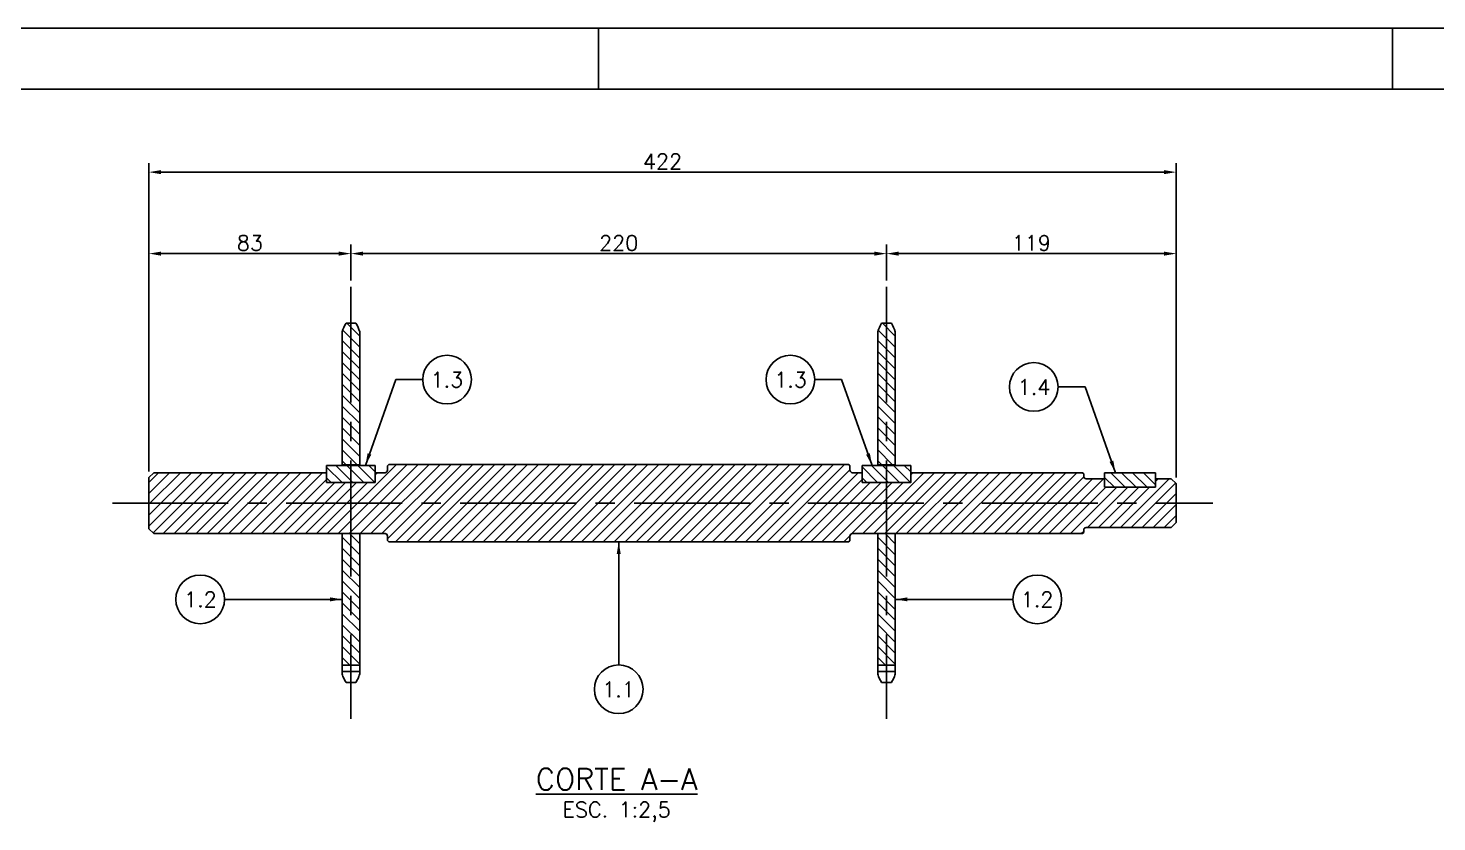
# Model space of a CAD drawing. Header units: metres. Extents: x 0 to 2102, y 0 to 1485.
# Drawn here: x 291 to 869, y 1159 to 1485 of the extents above; entities that cross this region are included whole.
import ezdxf
from ezdxf.enums import TextEntityAlignment as Align

# ---------------------------------------------------------------- set-up
doc = ezdxf.new("R2010")
doc.units = ezdxf.units.M
doc.header["$LTSCALE"] = 2.5
doc.linetypes.add('CENTER2', pattern=[28.575, 19.05, -3.175, 3.175, -3.175])
for name, color, linetype in [('FRL2', 2, 'Continuous'), ('FRL6', 6, 'Continuous'), ('FRL7', 7, 'Continuous'), ('FRR120', 5, 'Continuous'), ('FRR140', 5, 'Continuous'), ('FRR175', 1, 'Continuous'), ('FRR80', 3, 'Continuous'), ('GSB', 7, 'Continuous'), ('SC1', 7, 'CENTER2'), ('SDM', 7, 'Continuous'), ('SHA', 7, 'Continuous'), ('SL4', 4, 'Continuous')]:
    doc.layers.add(name, color=color, linetype=linetype)
doc.styles.add('R100', font='simplex.shx', dxfattribs={"height": 2.5})
doc.styles.add('R120', font='simplex.shx', dxfattribs={"height": 3})
doc.styles.add('R140', font='simplex.shx', dxfattribs={"height": 3.5})
doc.styles.add('R80', font='simplex.shx', dxfattribs={"height": 2})
doc.styles.add('ROMANS', font='ROMANS.SHX')
doc.dimstyles.new('2.5___1-2.5', dxfattribs={"dimscale": 2.5, "dimtxt": 2.5, "dimasz": 2, "dimexe": 1.5, "dimexo": 1, "dimgap": 0.5, "dimtad": 1, "dimzin": 12, "dimtxsty": 'ROMANS', "dimcen": 0, "dimclrd": 256, "dimclre": 256, "dimclrt": 3, "dimazin": 3, "dimtfac": 1, "dimtmove": 0, "dimatfit": 0, "dimfxl": 1, "dimlwd": -1, "dimlwe": -1, "dimarcsym": 0})
pattern_1 = [(135, (5512.2256, 0), (-2.245064, -2.245064), [])]

# ---------------------------------------------------------------- blocks, each defined once
blk = doc.blocks.new('A1')
at = {"layer": 'FRL2'}
for p, q in [((210, 594), (210, 584)), ((340.5, 594), (340.5, 584))]:
    blk.add_line(p, q, dxfattribs=at)
at = {"layer": 'FRL6', "linetype": 'Continuous'}
blk.add_line((25, 584), (831, 584), dxfattribs=at)
at = {"layer": 'FRL7', "linetype": 'Continuous'}
blk.add_line((0, 594), (841, 594), dxfattribs=at)
at = {"layer": 'FRR120', "style": 'R120'}
for tag, p in [('FASE_DO_PROJETO', (659, 46.29)), ('ÁREA_E/OU_SUBÁREA', (659, 40.79)), ('TÍTULO_DO_DESENHO', (659, 35.29)), ('SUBTÍTULO_1_DO_DESENHO', (659, 29.79)), ('SUBTÍTULO_2_DO_DESENHO', (659, 24.29))]:
    blk.add_attdef(tag, p, '', height=3, dxfattribs=at)
at = {"layer": 'FRR140', "style": 'R140', "width": 0.91}
for tag, p in [('NÚMERO_DA_CONTRATADA', (687.72, 12.6)), ('NUMERO_VALE', (752.89, 12.6))]:
    blk.add_attdef(tag, p, '', height=3.5, dxfattribs=at)
for tag, p in [('REVISÃO', (823.5, 14.68)), ('ESCALA', (671, 14.35))]:
    blk.add_attdef(tag, text='', height=3.5, dxfattribs=at).set_placement(p, align=Align.MIDDLE)
at = {"layer": 'FRR175', "style": 'R120'}
for tag, p in [('CLASSIFICAÇÃO', (811.83, 67.73)), ('PROJETO', (716.31, 53.59)), ('N_PROJ_SE', (793.5, 53.59)), ('N_CONTRATO', (796.97, 47.3))]:
    blk.add_attdef(tag, text='', height=3, dxfattribs=at).set_placement(p, align=Align.MIDDLE_CENTER)
at = {"layer": 'FRR80', "style": 'R80'}
for tag, p in [('8A_REV', (476, 77.07)), ('EMIS.', (486, 77.07)), ('PROJ.', (585, 77.07)), ('DES.', (597, 77.07)), ('VER.', (609, 77.07)), ('APR.', (621, 77.07)), ('AUT.', (633.01, 77.07)), ('7A_REV', (476, 71.37)), ('EMIS.', (486, 71.37)), ('PROJ.', (585, 71.37)), ('DES.', (597, 71.37)), ('VER.', (609, 71.37)), ('APR.', (621, 71.37)), ('AUT.', (633.01, 71.37)), ('6A_REV', (476, 65.67)), ('EMIS.', (486, 65.67)), ('PROJ.', (585, 65.67)), ('DES.', (597, 65.67)), ('VER.', (609, 65.67)), ('APR.', (621, 65.67)), ('AUT.', (633.01, 65.67)), ('5A_REV', (476, 59.97)), ('EMIS.', (486, 59.97)), ('PROJ.', (585, 59.97)), ('DES.', (597, 59.97)), ('VER.', (609, 59.97)), ('APR.', (621, 59.97)), ('AUT.', (633.01, 59.97)), ('4A_REV', (476, 54.27)), ('EMIS.', (486, 54.27)), ('PROJ.', (585, 54.27)), ('DES.', (597, 54.27)), ('VER.', (609, 54.27)), ('APR.', (621, 54.27)), ('AUT.', (633.01, 54.27)), ('3A_REV', (476, 48.57)), ('EMIS.', (486, 48.57)), ('PROJ.', (585, 48.57)), ('DES.', (597, 48.57)), ('VER.', (609, 48.57)), ('APR.', (621, 48.57)), ('AUT.', (633.01, 48.57)), ('2A_REV', (476, 42.87)), ('EMIS.', (486, 42.87)), ('PROJ.', (585, 42.87)), ('DES.', (597, 42.87)), ('VER.', (609, 42.87)), ('APR.', (621, 42.87)), ('AUT.', (633.01, 42.87)), ('1a_REV', (476, 37.17)), ('EMIS.', (486, 37.17)), ('PROJ.', (585, 37.17)), ('DES.', (597, 37.17)), ('VER.', (609, 37.17)), ('APR.', (621, 37.17)), ('AUT.', (633.01, 37.17))]:
    blk.add_attdef(tag, text='', height=2, dxfattribs=at).set_placement(p, align=Align.MIDDLE)
for p in [(492.61, 76.08), (492.61, 70.38), (492.61, 64.68), (492.61, 58.98), (492.61, 53.28), (492.61, 47.58), (492.61, 41.88), (492.61, 36.18)]:
    blk.add_attdef('DESCRIÇÃO_DA_REVISÃO', p, '', height=2, dxfattribs=at)
at = {"layer": 'FRR80', "style": 'R80', "width": 0.85}
for p in [(648, 77.07), (648, 71.37), (648, 65.67), (648, 59.97), (648, 54.27), (648, 48.57), (648, 42.87), (648, 37.17)]:
    blk.add_attdef('DATA', text='', height=2, dxfattribs=at).set_placement(p, align=Align.MIDDLE)
blk = doc.blocks.new('*D16')
at = {"layer": 'Defpoints', "color": 0, "transparency": 16777216}
for p in [(762.35, 1425.86), (340.35, 1300.38), (762.35, 1297.88)]:
    blk.add_point(p, dxfattribs=at)
at = {"layer": 'SDM', "transparency": 16777216}
for p, q in [((340.35, 1302.88), (340.35, 1429.61)), ((762.35, 1300.38), (762.35, 1429.61)), ((345.35, 1425.86), (757.35, 1425.86))]:
    blk.add_line(p, q, dxfattribs=at)
for points in [[(345.35, 1426.7), (345.35, 1425.03), (340.35, 1425.86)], [(757.35, 1426.7), (757.35, 1425.03), (762.35, 1425.86)]]:
    blk.add_solid(points, dxfattribs=at)
at = {"layer": 'SDM', "color": 3, "transparency": 16777216, "insert": (551.35, 1430.24), "char_height": 6.25, "attachment_point": 5, "style": 'ROMANS'}
blk.add_mtext('422', dxfattribs=at)
blk = doc.blocks.new('*D17')
at = {"layer": 'Defpoints', "color": 0, "transparency": 16777216}
for p in [(423.35, 1392.39), (423.35, 1378.78), (340.35, 1300.38)]:
    blk.add_point(p, dxfattribs=at)
at = {"layer": 'SDM', "transparency": 16777216}
for p, q in [((340.35, 1302.88), (340.35, 1396.14)), ((423.35, 1381.28), (423.35, 1396.14)), ((345.35, 1392.39), (418.35, 1392.39))]:
    blk.add_line(p, q, dxfattribs=at)
for points in [[(345.35, 1393.22), (345.35, 1391.55), (340.35, 1392.39)], [(418.35, 1393.22), (418.35, 1391.55), (423.35, 1392.39)]]:
    blk.add_solid(points, dxfattribs=at)
at = {"layer": 'SDM', "color": 3, "transparency": 16777216, "insert": (381.85, 1396.76), "char_height": 6.25, "attachment_point": 5, "style": 'ROMANS'}
blk.add_mtext('83', dxfattribs=at)
blk = doc.blocks.new('*D18')
at = {"layer": 'Defpoints', "color": 0, "transparency": 16777216}
for p in [(643.35, 1392.39), (423.35, 1378.78), (643.35, 1378.78)]:
    blk.add_point(p, dxfattribs=at)
at = {"layer": 'SDM', "transparency": 16777216}
for p, q in [((423.35, 1381.28), (423.35, 1396.14)), ((643.35, 1381.28), (643.35, 1396.14)), ((428.35, 1392.39), (638.35, 1392.39))]:
    blk.add_line(p, q, dxfattribs=at)
for points in [[(428.35, 1393.22), (428.35, 1391.55), (423.35, 1392.39)], [(638.35, 1393.22), (638.35, 1391.55), (643.35, 1392.39)]]:
    blk.add_solid(points, dxfattribs=at)
at = {"layer": 'SDM', "color": 3, "transparency": 16777216, "insert": (533.35, 1396.76), "char_height": 6.25, "attachment_point": 5, "style": 'ROMANS'}
blk.add_mtext('220', dxfattribs=at)
blk = doc.blocks.new('*D19')
at = {"layer": 'Defpoints', "color": 0, "transparency": 16777216}
for p in [(762.35, 1392.39), (643.35, 1378.78), (762.35, 1297.88)]:
    blk.add_point(p, dxfattribs=at)
at = {"layer": 'SDM', "transparency": 16777216}
for p, q in [((643.35, 1381.28), (643.35, 1396.14)), ((762.35, 1300.38), (762.35, 1396.14)), ((648.35, 1392.39), (757.35, 1392.39))]:
    blk.add_line(p, q, dxfattribs=at)
for points in [[(648.35, 1393.22), (648.35, 1391.55), (643.35, 1392.39)], [(757.35, 1393.22), (757.35, 1391.55), (762.35, 1392.39)]]:
    blk.add_solid(points, dxfattribs=at)
at = {"layer": 'SDM', "color": 3, "transparency": 16777216, "insert": (702.85, 1396.76), "char_height": 6.25, "attachment_point": 5, "style": 'ROMANS'}
blk.add_mtext('119', dxfattribs=at)
blk = doc.blocks.new('ITEM')
at = {"layer": 'GSB'}
blk.add_circle((0, 0), 4, dxfattribs=at)
blk = doc.blocks.new('CORTE')
at = {"layer": 'GSB', "color": 4, "style": 'R140'}
blk.add_attdef('%%UCORTE', text='', height=3.5, dxfattribs=at).set_placement((-0.25, 2.38), align=Align.MIDDLE_CENTER)
at = {"layer": 'GSB', "color": 3, "style": 'R100'}
blk.add_attdef('ESC.', text='', height=2.5, dxfattribs=at).set_placement((-0.25, -2.62), align=Align.MIDDLE_CENTER)

msp = doc.modelspace()

# ---------------------------------------------------------------- hatches: boundary and pattern name
at = {"layer": 'SHA'}
h = msp.add_hatch(dxfattribs=at)
h.set_pattern_fill('ANSI31', color=256, angle=90, style=0)
h.set_pattern_definition(pattern_1)
edge = h.paths.add_edge_path(flags=0)
edge.add_line((425.351, 1363.785), (421.351, 1363.785))
edge.add_arc((432.704, 1356.479), 13.5, 147.238414, 163.627244)
edge.add_line((419.751, 1360.285), (419.751, 1305.685))
edge.add_line((419.751, 1305.685), (426.951, 1305.685))
edge.add_line((426.951, 1305.685), (426.951, 1360.285))
edge.add_arc((413.999, 1356.479), 13.5, 16.372756, 32.761586)
h = msp.add_hatch(dxfattribs=at)
h.set_pattern_fill('ANSI31', color=256, angle=90, style=0)
h.set_pattern_definition(pattern_1)
edge = h.paths.add_edge_path(flags=0)
edge.add_line((645.351, 1363.785), (641.351, 1363.785))
edge.add_arc((652.704, 1356.479), 13.5, 147.238414, 163.627244)
edge.add_line((639.751, 1360.285), (639.751, 1305.685))
edge.add_line((639.751, 1305.685), (646.951, 1305.685))
edge.add_line((646.951, 1305.685), (646.951, 1360.285))
edge.add_arc((633.999, 1356.479), 13.5, 16.372756, 32.761586)
h = msp.add_hatch(dxfattribs=at)
h.set_pattern_fill('ANSI31', color=256, style=0)
h.set_pattern_definition([(45, (5512.2256, 0), (-2.245064, 2.245064), [])])
edge = h.paths.add_edge_path(flags=0)
edge.add_line((413.351, 1298.635), (413.351, 1302.385))
edge.add_line((413.351, 1302.385), (342.351, 1302.385))
edge.add_line((342.351, 1302.385), (340.351, 1300.385))
edge.add_line((340.351, 1300.385), (340.351, 1279.385))
edge.add_line((340.351, 1279.385), (342.351, 1277.385))
edge.add_line((342.351, 1277.385), (437.351, 1277.385))
edge.add_arc((437.351, 1276.385), 1, 0, 90, ccw=False)
edge.add_line((438.351, 1276.385), (438.351, 1274.51))
edge.add_line((438.351, 1274.51), (438.851, 1274.01))
edge.add_line((438.851, 1274.01), (627.851, 1274.01))
edge.add_line((627.851, 1274.01), (628.351, 1274.51))
edge.add_line((628.351, 1274.51), (628.351, 1276.385))
edge.add_arc((629.351, 1276.385), 1, 90, 180, ccw=False)
edge.add_line((629.351, 1277.385), (723.851, 1277.385))
edge.add_line((723.851, 1277.385), (724.351, 1277.885))
edge.add_line((724.351, 1277.885), (724.351, 1278.885))
edge.add_arc((725.351, 1278.885), 1, 90, 180, ccw=False)
edge.add_line((725.351, 1279.885), (760.351, 1279.885))
edge.add_line((760.351, 1279.885), (762.351, 1281.885))
edge.add_line((762.351, 1281.885), (762.351, 1297.885))
edge.add_line((762.351, 1297.885), (760.351, 1299.885))
edge.add_line((760.351, 1299.885), (753.851, 1299.885))
edge.add_line((753.851, 1299.885), (753.851, 1296.635))
edge.add_arc((753.601, 1296.635), 0.25, 270, 360, ccw=False)
edge.add_line((753.601, 1296.385), (733.101, 1296.385))
edge.add_arc((733.101, 1296.635), 0.25, 180, 270, ccw=False)
edge.add_line((732.851, 1296.635), (732.851, 1299.885))
edge.add_line((732.851, 1299.885), (725.351, 1299.885))
edge.add_arc((725.351, 1300.885), 1, 180, 270, ccw=False)
edge.add_line((724.351, 1300.885), (724.351, 1301.885))
edge.add_line((724.351, 1301.885), (723.851, 1302.385))
edge.add_line((723.851, 1302.385), (653.351, 1302.385))
edge.add_line((653.351, 1302.385), (653.351, 1298.635))
edge.add_arc((653.101, 1298.635), 0.25, 270, 360, ccw=False)
edge.add_line((653.101, 1298.385), (633.601, 1298.385))
edge.add_arc((633.601, 1298.635), 0.25, 180, 270, ccw=False)
edge.add_line((633.351, 1298.635), (633.351, 1302.385))
edge.add_line((633.351, 1302.385), (629.351, 1302.385))
edge.add_arc((629.351, 1303.385), 1, 180, 270, ccw=False)
edge.add_line((628.351, 1303.385), (628.351, 1305.26))
edge.add_line((628.351, 1305.26), (627.851, 1305.76))
edge.add_line((627.851, 1305.76), (438.851, 1305.76))
edge.add_line((438.851, 1305.76), (438.351, 1305.26))
edge.add_line((438.351, 1305.26), (438.351, 1303.385))
edge.add_arc((437.351, 1303.385), 1, 270, 360, ccw=False)
edge.add_line((437.351, 1302.385), (433.351, 1302.385))
edge.add_line((433.351, 1302.385), (433.351, 1298.635))
edge.add_arc((433.101, 1298.635), 0.25, 270, 360, ccw=False)
edge.add_line((433.101, 1298.385), (413.601, 1298.385))
edge.add_arc((413.601, 1298.635), 0.25, 180, 270, ccw=False)
h = msp.add_hatch(dxfattribs=at)
h.set_pattern_fill('ANSI31', color=256, angle=90, style=0)
h.set_pattern_definition([(135, (5512.2256, 0), (-2.245064, -2.245064), [])])
h.paths.add_polyline_path([(433.351, 1298.385), (433.351, 1305.385), (413.351, 1305.385), (413.351, 1298.385)], flags=0)
h = msp.add_hatch(dxfattribs=at)
h.set_pattern_fill('ANSI31', color=256, angle=90, style=0)
h.set_pattern_definition(pattern_1)
h.paths.add_polyline_path([(653.351, 1298.385), (653.351, 1305.385), (633.351, 1305.385), (633.351, 1298.385)], flags=0)
h = msp.add_hatch(dxfattribs=at)
h.set_pattern_fill('ANSI31', color=256, angle=90, style=0)
h.set_pattern_definition([(135, (-1963.82, -8.046), (-2.245064, -2.245064), [])])
h.paths.add_polyline_path([(732.851, 1302.385), (732.851, 1296.385), (753.851, 1296.385), (753.851, 1302.385)])
h = msp.add_hatch(dxfattribs=at)
h.set_pattern_fill('ANSI31', color=256, angle=90, style=0)
h.set_pattern_definition(pattern_1)
h.paths.add_polyline_path([(426.951, 1223.324), (426.951, 1277.385), (419.751, 1277.385), (419.751, 1223.324)], flags=0)
h = msp.add_hatch(dxfattribs=at)
h.set_pattern_fill('ANSI31', color=256, angle=90, style=0)
h.set_pattern_definition(pattern_1)
h.paths.add_polyline_path([(646.951, 1223.324), (646.951, 1277.385), (639.751, 1277.385), (639.751, 1223.324)], flags=0)

# ---------------------------------------------------------------- linework, layer by layer
at = {"layer": 'SC1'}
for p, q in [((423.351, 1378.785), (423.351, 1201.219)), ((643.351, 1378.785), (643.351, 1201.219)), ((325.351, 1289.885), (777.351, 1289.885))]:
    msp.add_line(p, q, dxfattribs=at)
at = {"layer": 'SL4'}
for p, q in [((419.751, 1305.685), (419.751, 1360.285)), ((421.351, 1363.785), (425.351, 1363.785)), ((426.951, 1360.285), (426.951, 1305.685)), ((639.751, 1305.685), (639.751, 1360.285)), ((641.351, 1363.785), (645.351, 1363.785)), ((646.951, 1360.285), (646.951, 1305.685)), ((342.351, 1302.385), (340.351, 1300.385)), ((413.351, 1302.385), (342.351, 1302.385)), ((413.351, 1298.385), (413.351, 1305.385)), ((433.351, 1305.385), (413.351, 1305.385)), ((413.351, 1302.385), (413.351, 1298.635)), ((426.951, 1305.685), (419.751, 1305.685)), ((419.751, 1305.435), (419.751, 1305.685)), ((426.951, 1305.435), (419.751, 1305.435)), ((419.751, 1305.435), (419.751, 1305.385)), ((426.951, 1305.685), (426.951, 1305.435)), ((426.951, 1305.435), (426.951, 1305.385)), ((433.351, 1305.385), (433.351, 1298.385)), ((437.351, 1302.385), (433.351, 1302.385)), ((433.351, 1298.635), (433.351, 1302.385)), ((438.851, 1305.76), (438.351, 1305.26)), ((438.351, 1305.26), (438.351, 1303.385)), ((627.851, 1305.76), (438.851, 1305.76)), ((628.351, 1305.26), (627.851, 1305.76)), ((628.351, 1303.385), (628.351, 1305.26)), ((633.351, 1302.385), (629.351, 1302.385)), ((633.351, 1298.385), (633.351, 1305.385)), ((653.351, 1305.385), (633.351, 1305.385)), ((633.351, 1302.385), (633.351, 1298.635)), ((646.951, 1305.685), (639.751, 1305.685)), ((639.751, 1305.435), (639.751, 1305.685)), ((646.951, 1305.435), (639.751, 1305.435)), ((639.751, 1305.435), (639.751, 1305.385)), ((646.951, 1305.685), (646.951, 1305.435)), ((646.951, 1305.435), (646.951, 1305.385)), ((653.351, 1305.385), (653.351, 1298.385)), ((723.851, 1302.385), (653.351, 1302.385)), ((653.351, 1298.635), (653.351, 1302.385)), ((724.351, 1301.885), (723.851, 1302.385)), ((732.851, 1302.385), (732.851, 1296.385)), ((753.851, 1302.385), (732.851, 1302.385)), ((753.851, 1296.385), (753.851, 1302.385)), ((340.351, 1300.385), (340.351, 1279.385)), ((433.351, 1298.385), (413.351, 1298.385)), ((413.601, 1298.385), (433.101, 1298.385)), ((653.351, 1298.385), (633.351, 1298.385)), ((653.101, 1298.385), (633.601, 1298.385)), ((724.351, 1300.885), (724.351, 1301.885)), ((732.851, 1299.885), (725.351, 1299.885)), ((732.851, 1299.885), (732.851, 1296.635)), ((753.851, 1296.385), (732.851, 1296.385)), ((753.601, 1296.385), (733.101, 1296.385)), ((760.351, 1299.885), (753.851, 1299.885)), ((753.851, 1296.635), (753.851, 1299.885)), ((762.351, 1297.885), (760.351, 1299.885)), ((762.351, 1281.885), (762.351, 1297.885)), ((340.351, 1279.385), (342.351, 1277.385)), ((724.351, 1277.885), (724.351, 1278.885)), ((725.351, 1279.885), (760.351, 1279.885)), ((760.351, 1279.885), (762.351, 1281.885)), ((342.351, 1277.385), (437.351, 1277.385)), ((419.751, 1277.385), (426.951, 1277.385)), ((419.751, 1223.324), (419.751, 1277.385)), ((426.951, 1277.385), (426.951, 1223.324)), ((438.351, 1276.385), (438.351, 1274.51)), ((438.351, 1274.51), (438.851, 1274.01)), ((438.851, 1274.01), (627.851, 1274.01)), ((627.851, 1274.01), (628.351, 1274.51)), ((628.351, 1274.51), (628.351, 1276.385)), ((629.351, 1277.385), (723.851, 1277.385)), ((639.751, 1277.385), (646.951, 1277.385)), ((639.751, 1223.324), (639.751, 1277.385)), ((646.951, 1277.385), (646.951, 1223.324)), ((723.851, 1277.385), (724.351, 1277.885)), ((419.751, 1223.324), (426.951, 1223.324)), ((419.751, 1223.324), (419.751, 1220.697)), ((426.951, 1220.697), (426.951, 1223.324)), ((639.751, 1223.324), (646.951, 1223.324)), ((639.751, 1223.324), (639.751, 1220.697)), ((646.951, 1220.697), (646.951, 1223.324)), ((419.751, 1220.697), (426.951, 1220.697)), ((419.751, 1219.608), (419.751, 1220.697)), ((421.351, 1216.219), (425.351, 1216.219)), ((426.951, 1220.697), (426.951, 1219.608)), ((639.751, 1220.697), (646.951, 1220.697)), ((639.751, 1219.608), (639.751, 1220.697)), ((641.351, 1216.219), (645.351, 1216.219)), ((646.951, 1220.697), (646.951, 1219.608))]:
    msp.add_line(p, q, dxfattribs=at)
for centre, radius, start, end in [((432.704, 1356.479), 13.5, 147.238414, 163.627244), ((413.999, 1356.479), 13.5, 16.372756, 32.761586), ((652.704, 1356.479), 13.5, 147.238414, 163.627244), ((633.999, 1356.479), 13.5, 16.372756, 32.761586), ((437.351, 1303.385), 1, 270, 0), ((629.351, 1303.385), 1, 180, 270), ((413.601, 1298.635), 0.25, 180, 270), ((433.101, 1298.635), 0.25, 270, 0), ((633.601, 1298.635), 0.25, 180, 270), ((653.101, 1298.635), 0.25, 270, 0), ((725.351, 1300.885), 1, 180, 270), ((733.101, 1296.635), 0.25, 180, 270), ((753.601, 1296.635), 0.25, 270, 0), ((725.351, 1278.885), 1, 90, 180), ((437.351, 1276.385), 1, 0, 90), ((629.351, 1276.385), 1, 90, 180)]:
    msp.add_arc(centre, radius, start, end, dxfattribs=at)
for points, knots in [([(419.751, 1219.608), (419.96, 1219.001), (420.376, 1217.789), (421.026, 1216.742), (421.351, 1216.219)], [0, 0, 0, 0, 0.499999, 1, 1, 1, 1]), ([(425.351, 1216.219), (425.677, 1216.742), (426.327, 1217.789), (426.743, 1219.001), (426.951, 1219.608)], [0, 0, 0, 0, 0.500001, 1, 1, 1, 1]), ([(639.751, 1219.608), (639.96, 1219.001), (640.376, 1217.789), (641.026, 1216.742), (641.351, 1216.219)], [0, 0, 0, 0, 0.499999, 1, 1, 1, 1]), ([(645.351, 1216.219), (645.677, 1216.742), (646.327, 1217.789), (646.743, 1219.001), (646.951, 1219.608)], [0, 0, 0, 0, 0.500001, 1, 1, 1, 1])]:
    msp.add_open_spline(points, degree=3, knots=knots, dxfattribs=at)

# ---------------------------------------------------------------- block references
at = {"xscale": 2.5, "yscale": 2.5, "zscale": 2.5}
msp.add_blockref('A1', (0, 0), dxfattribs=at)
at = {"layer": 'GSB'}
ref = msp.add_blockref('ITEM', (462.841, 1340.618), dxfattribs=dict(at, xscale=2.5, yscale=2.5, zscale=2.5))
ref.add_attrib('1', '1.3', dxfattribs={"color": 3, "height": 6.25, "style": 'R100'}).set_placement((462.757, 1340.565), align=Align.MIDDLE_CENTER)
ref = msp.add_blockref('ITEM', (603.862, 1340.618), dxfattribs=dict(at, xscale=-2.5, yscale=2.5, zscale=2.5))
ref.add_attrib('1', '1.3', dxfattribs={"color": 3, "height": 6.25, "style": 'R100'}).set_placement((603.946, 1340.565), align=Align.MIDDLE_CENTER)
ref = msp.add_blockref('ITEM', (703.862, 1337.618), dxfattribs=dict(at, xscale=-2.5, yscale=2.5, zscale=2.5))
ref.add_attrib('1', '1.4', dxfattribs={"color": 3, "height": 6.25, "style": 'R100'}).set_placement((703.946, 1337.565), align=Align.MIDDLE_CENTER)
ref = msp.add_blockref('ITEM', (361.413, 1250.354), dxfattribs=dict(at, xscale=-2.5, yscale=2.5, zscale=2.5))
ref.add_attrib('1', '1.2', dxfattribs={"color": 3, "height": 6.25, "style": 'R100'}).set_placement((361.498, 1250.301), align=Align.MIDDLE_CENTER)
ref = msp.add_blockref('ITEM', (705.29, 1250.354), dxfattribs=dict(at, xscale=2.5, yscale=2.5, zscale=2.5))
ref.add_attrib('1', '1.2', dxfattribs={"color": 3, "height": 6.25, "style": 'R100'}).set_placement((705.205, 1250.301), align=Align.MIDDLE_CENTER)
ref = msp.add_blockref('ITEM', (533.351, 1213.424), dxfattribs=dict(at, xscale=2.5, yscale=2.5, zscale=2.5))
ref.add_attrib('1', '1.1', dxfattribs={"color": 3, "height": 6.25, "style": 'R100'}).set_placement((533.267, 1213.371), align=Align.MIDDLE_CENTER)
at = {"layer": 'GSB', "xscale": 2.5, "yscale": 2.5, "zscale": 2.5}
msp.add_blockref('CORTE', (533.127, 1170.547), dxfattribs=at).add_auto_attribs({'%%UCORTE': '%%uCORTE A-A', 'ESC.': 'ESC. 1:2,5'})

# ---------------------------------------------------------------- dimensions: what is measured, and where the dimension line sits
at = {"layer": 'SDM'}
for base, p2, picture, middle in [((762.351, 1425.864), (762.351, 1297.885), '*D16', (551.351, 1430.239)), ((423.351, 1392.386), (423.351, 1378.785), '*D17', (381.851, 1396.761))]:
    dim = msp.add_linear_dim(base=base, p1=(340.351, 1300.385), p2=p2, dimstyle='2.5___1-2.5', dxfattribs=at)
    dim.commit()
    dim.dimension.update_dxf_attribs({"geometry": picture, "text_midpoint": middle})
for base, p1, p2, picture, middle in [((643.351, 1392.386), (423.351, 1378.785), (643.351, 1378.785), '*D18', (533.351, 1396.761)), ((762.351, 1392.386), (643.351, 1378.785), (762.351, 1297.885), '*D19', (702.851, 1396.761))]:
    dim = msp.add_linear_dim(base=base, p1=p1, p2=p2, dimstyle='2.5___1-2.5', override={"dimtmove": 1}, dxfattribs=at)
    dim.commit()
    dim.dimension.update_dxf_attribs({"geometry": picture, "text_midpoint": middle})

# ---------------------------------------------------------------- leaders
for points in [[(429.289, 1305.385), (441.775, 1340.618), (452.841, 1340.618)], [(637.414, 1305.385), (624.928, 1340.618), (613.862, 1340.618)], [(737.414, 1302.385), (724.928, 1337.618), (713.862, 1337.618)], [(533.351, 1274.01), (533.351, 1223.424)], [(419.751, 1250.354), (371.413, 1250.354)], [(646.951, 1250.354), (695.29, 1250.354)]]:
    msp.add_leader(points, dimstyle='2.5___1-2.5', override={"dimgap": 0.5, "dimtad": 0}, dxfattribs=at)

doc.saveas('drawing.dxf')
